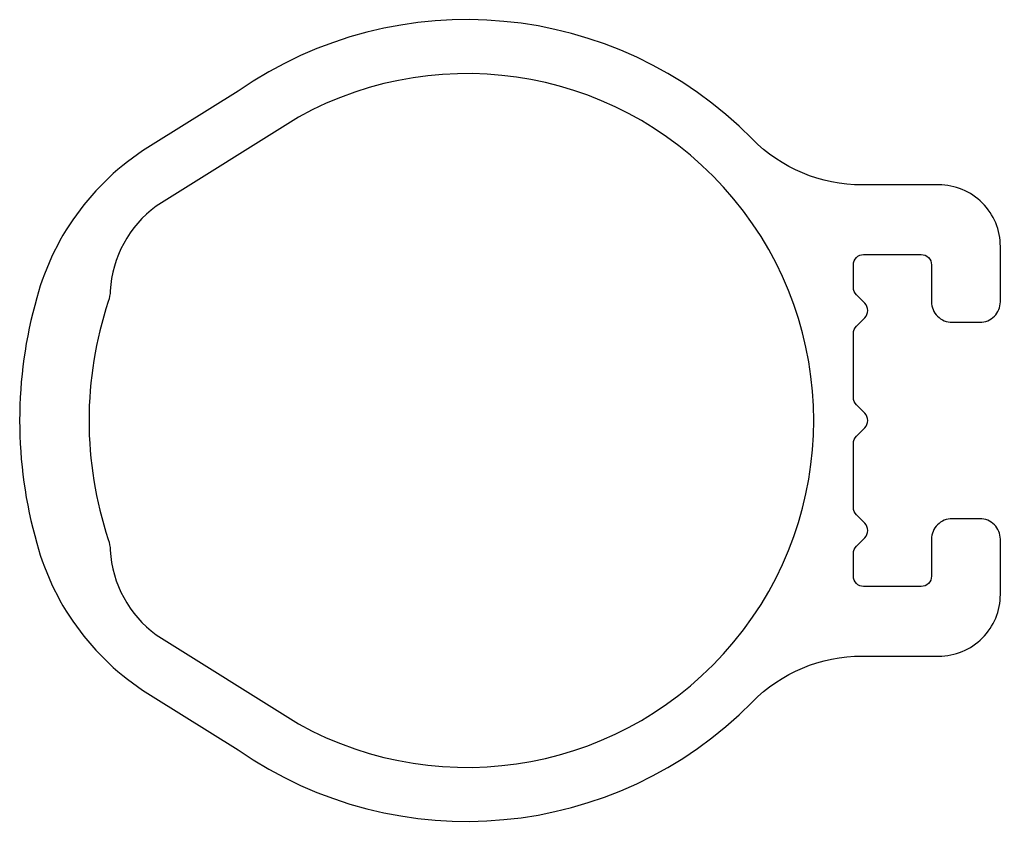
# Model space of a CAD drawing. Extents: x 74.9 to 170.3, y 166.4 to 244.4.
import ezdxf

# ---------------------------------------------------------------- set-up
doc = ezdxf.new("R2010")
doc.units = 0
doc.layers.get('0').update_dxf_attribs({"linetype": 'CONTINUOUS'})

msp = doc.modelspace()

# ---------------------------------------------------------------- linework, layer by layer
msp.add_lwpolyline([(157.091, 216.795), (156.277, 217.61, -0.198912), (155.984, 218.317), (155.984, 220.537, -0.414214), (156.984, 221.537), (162.585, 221.537, -0.414214), (163.585, 220.537), (163.585, 216.943, 0.414214), (165.585, 214.943), (168.285, 214.943, 0.414214), (170.285, 216.943), (170.285, 222.309, 0.414214), (164.285, 228.309), (156.83, 228.309, -0.200702), (146.149, 232.776, 0.364805), (96.135, 237.425), (87.873, 232.262, 0.19462), (76.544, 217.318, 0.139797), (76.544, 193.457, 0.19462), (87.873, 178.512), (96.135, 173.349, 0.364805), (146.149, 177.998, -0.200702), (156.83, 182.465), (164.285, 182.465, 0.414214), (170.285, 188.466), (170.285, 193.831, 0.414214), (168.285, 195.831), (165.585, 195.831, 0.414214), (163.585, 193.831), (163.585, 190.237, -0.414214), (162.585, 189.237), (156.984, 189.237, -0.414214), (155.984, 190.237), (155.984, 192.457, -0.198912), (156.277, 193.165), (157.091, 193.979, 0.414214), (157.091, 195.393), (156.277, 196.208, -0.198912), (155.984, 196.915), (155.984, 203.159, -0.198912), (156.277, 203.866), (157.091, 204.68, 0.198912), (157.384, 205.387, 0.198912), (157.091, 206.094), (156.277, 206.909, -0.198912), (155.984, 207.616), (155.984, 213.86, -0.198912), (156.277, 214.567), (157.091, 215.381, 0.414214)], format="xyb", close=True)
at = {"color": 0}
msp.add_lwpolyline([(83.497, 193.814, -0.06631), (83.694, 192.776, 0.223674), (88.152, 184.53), (102.003, 175.873, 1.698535), (102.003, 234.901), (88.152, 226.244, 0.223674), (83.694, 217.998, -0.06631), (83.497, 216.961, 0.161557)], format="xyb", close=True, dxfattribs=at)

doc.saveas('drawing.dxf')
